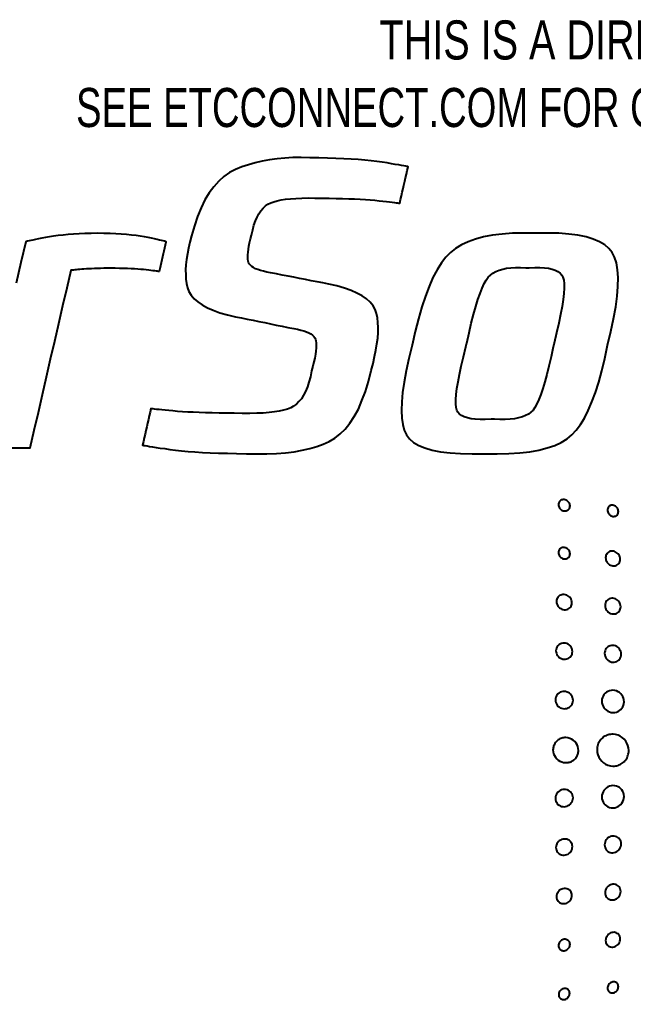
# Model space of a CAD drawing. Header units: inches. Extents: x 0.7 to 44.2, y 3.2 to 34.6.
# Drawn here: x 3.886 to 4.796, y 11.458 to 12.931 of the extents above; entities that cross this region are included whole.
import ezdxf

# ---------------------------------------------------------------- set-up
doc = ezdxf.new("R2010")
doc.units = ezdxf.units.IN
doc.header["$MEASUREMENT"] = 0
for name, color, linetype in [('7412A1205 - CSPAR-XLR', 7, 'Continuous'), ('DIM', 1, 'Continuous'), ('LABEL', 2, 'Continuous')]:
    doc.layers.add(name, color=color, linetype=linetype)
doc.styles.add('Arial', font='arial.ttf')
doc.dimstyles.new('ETC EU Metric & ANSI.35 Stacked', dxfattribs={"dimscale": 2.666667, "dimtxt": 0.35, "dimasz": 0.4375, "dimexe": 0.35, "dimexo": 0.35, "dimgap": 0.116667, "dimtad": 0, "dimtih": 1, "dimtoh": 1, "dimdec": 0, "dimlfac": 25.4, "dimzin": 4, "dimdsep": 46, "dimtxsty": 'Arial', "dimcen": 0.175, "dimadec": 0, "dimazin": 0, "dimtfac": 0.75, "dimtdec": 0, "dimtofl": 0, "dimtmove": 0, "dimatfit": 3, "dimfxl": 1, "dimtolj": 1, "dimtzin": 0, "dimarcsym": 0})

# ---------------------------------------------------------------- blocks, each defined once
blk = doc.blocks.new('*D8')
at = {"layer": 'Defpoints', "color": 0, "transparency": 16777216}
for p in [(9.1034, 11.6873), (1.1201, 11.5293), (9.1034, 5.2686)]:
    blk.add_point(p, dxfattribs=at)
at = {"layer": 'DIM', "color": 0, "lineweight": -2, "transparency": 16777216}
for p, q in [((9.1034, 11.3373), (9.1034, 4.9186)), ((1.1201, 11.1793), (1.1201, 4.9186)), ((1.5576, 5.2686), (4.2028, 5.2686)), ((8.6659, 5.2686), (6.0207, 5.2686))]:
    blk.add_line(p, q, dxfattribs=at)
at = {"layer": 'DIM', "color": 0, "transparency": 16777216}
for points in [[(1.5576, 5.3415), (1.5576, 5.1957), (1.1201, 5.2686)], [(8.6659, 5.3415), (8.6659, 5.1957), (9.1034, 5.2686)]]:
    blk.add_solid(points, dxfattribs=at)
at = {"layer": 'DIM', "color": 0, "transparency": 16777216, "char_height": 0.35, "attachment_point": 5, "style": 'Arial'}
for s, insert in [('\\A1;203mm', (5.1118, 5.5641)), ('\\A1;[7.98"]', (5.1118, 4.9277))]:
    blk.add_mtext(s, dxfattribs=dict(at, insert=insert))

msp = doc.modelspace()

# ---------------------------------------------------------------- linework, layer by layer
at = {"layer": '7412A1205 - CSPAR-XLR', "color": 2}
for points in [[(4.6936, 12.2023), (4.6936, 12.2023), (4.695, 12.2022), (4.6963, 12.2024), (4.6975, 12.2028), (4.6986, 12.2034), (4.6996, 12.2041), (4.7005, 12.205), (4.7012, 12.206), (4.7017, 12.2072), (4.7021, 12.2084), (4.7022, 12.2098), (4.7022, 12.2098), (4.7021, 12.2111), (4.7017, 12.2125), (4.7012, 12.2137), (4.7005, 12.2149), (4.6996, 12.216), (4.6986, 12.2169), (4.6975, 12.2177), (4.6963, 12.2184), (4.695, 12.2189), (4.6936, 12.2191), (4.6936, 12.2191), (4.6922, 12.2192), (4.6908, 12.219), (4.6896, 12.2186), (4.6885, 12.2181), (4.6875, 12.2173), (4.6866, 12.2164), (4.6859, 12.2154), (4.6854, 12.2143), (4.6851, 12.213), (4.6849, 12.2116), (4.6849, 12.2116), (4.6851, 12.2103), (4.6854, 12.2089), (4.6859, 12.2077), (4.6866, 12.2065), (4.6875, 12.2054), (4.6885, 12.2044), (4.6896, 12.2036), (4.6908, 12.203), (4.6922, 12.2025), (4.6936, 12.2023), (4.6936, 12.2023)], [(4.7658, 12.1942), (4.7658, 12.1942), (4.7671, 12.1942), (4.7684, 12.1943), (4.7696, 12.1946), (4.7706, 12.1952), (4.7716, 12.1959), (4.7724, 12.1967), (4.773, 12.1977), (4.7735, 12.1988), (4.7738, 12.2), (4.774, 12.2013), (4.774, 12.2013), (4.7738, 12.2027), (4.7735, 12.204), (4.773, 12.2052), (4.7724, 12.2064), (4.7716, 12.2074), (4.7706, 12.2084), (4.7696, 12.2092), (4.7684, 12.2099), (4.7671, 12.2103), (4.7658, 12.2106), (4.7658, 12.2106), (4.7645, 12.2107), (4.7632, 12.2106), (4.7621, 12.2102), (4.761, 12.2097), (4.7601, 12.209), (4.7592, 12.2082), (4.7586, 12.2072), (4.7581, 12.2061), (4.7578, 12.2049), (4.7577, 12.2035), (4.7577, 12.2035), (4.7578, 12.2022), (4.7581, 12.2009), (4.7586, 12.1996), (4.7592, 12.1985), (4.7601, 12.1974), (4.761, 12.1965), (4.7621, 12.1956), (4.7632, 12.195), (4.7645, 12.1945), (4.7658, 12.1942), (4.7658, 12.1942)], [(4.6936, 12.1311), (4.6936, 12.1311), (4.695, 12.1311), (4.6963, 12.1313), (4.6975, 12.1317), (4.6986, 12.1322), (4.6996, 12.1329), (4.7005, 12.1338), (4.7012, 12.1349), (4.7017, 12.136), (4.7021, 12.1373), (4.7022, 12.1386), (4.7022, 12.1386), (4.7021, 12.14), (4.7017, 12.1413), (4.7012, 12.1426), (4.7005, 12.1438), (4.6996, 12.1448), (4.6986, 12.1458), (4.6975, 12.1466), (4.6963, 12.1473), (4.695, 12.1477), (4.6936, 12.148), (4.6936, 12.148), (4.6922, 12.148), (4.6908, 12.1479), (4.6896, 12.1475), (4.6885, 12.1469), (4.6875, 12.1462), (4.6866, 12.1453), (4.6859, 12.1443), (4.6854, 12.1431), (4.6851, 12.1419), (4.6849, 12.1405), (4.6849, 12.1405), (4.6851, 12.1391), (4.6854, 12.1378), (4.6859, 12.1365), (4.6866, 12.1353), (4.6875, 12.1343), (4.6885, 12.1333), (4.6896, 12.1325), (4.6908, 12.1319), (4.6922, 12.1314), (4.6936, 12.1311), (4.6936, 12.1311)], [(4.7658, 12.1207), (4.7658, 12.1207), (4.7676, 12.1207), (4.7693, 12.1209), (4.7708, 12.1214), (4.7722, 12.1222), (4.7735, 12.1231), (4.7746, 12.1243), (4.7755, 12.1256), (4.7761, 12.1271), (4.7765, 12.1287), (4.7767, 12.1305), (4.7767, 12.1305), (4.7765, 12.1323), (4.7761, 12.134), (4.7755, 12.1356), (4.7746, 12.1372), (4.7735, 12.1386), (4.7722, 12.1398), (4.7708, 12.1408), (4.7693, 12.1417), (4.7676, 12.1423), (4.7658, 12.1426), (4.7658, 12.1426), (4.7641, 12.1427), (4.7624, 12.1424), (4.7608, 12.1419), (4.7594, 12.1412), (4.7581, 12.1403), (4.757, 12.1391), (4.7562, 12.1378), (4.7555, 12.1363), (4.7551, 12.1346), (4.7549, 12.1329), (4.7549, 12.1329), (4.7551, 12.1311), (4.7555, 12.1293), (4.7562, 12.1277), (4.757, 12.1262), (4.7581, 12.1248), (4.7594, 12.1235), (4.7608, 12.1225), (4.7624, 12.1217), (4.7641, 12.1211), (4.7658, 12.1207), (4.7658, 12.1207)], [(4.6936, 12.0556), (4.6936, 12.0556), (4.6954, 12.0556), (4.6972, 12.0559), (4.6989, 12.0564), (4.7004, 12.0572), (4.7017, 12.0583), (4.7028, 12.0595), (4.7038, 12.0609), (4.7045, 12.0624), (4.7049, 12.0641), (4.705, 12.0659), (4.705, 12.0659), (4.7049, 12.0677), (4.7045, 12.0695), (4.7038, 12.0712), (4.7028, 12.0727), (4.7017, 12.0741), (4.7004, 12.0753), (4.6989, 12.0764), (4.6972, 12.0772), (4.6954, 12.0778), (4.6936, 12.0781), (4.6936, 12.0781), (4.6917, 12.0781), (4.69, 12.0778), (4.6883, 12.0773), (4.6868, 12.0765), (4.6855, 12.0755), (4.6843, 12.0743), (4.6834, 12.0729), (4.6827, 12.0713), (4.6822, 12.0696), (4.6821, 12.0678), (4.6821, 12.0678), (4.6822, 12.0659), (4.6827, 12.0642), (4.6834, 12.0625), (4.6843, 12.061), (4.6855, 12.0596), (4.6868, 12.0583), (4.6883, 12.0573), (4.69, 12.0565), (4.6917, 12.0559), (4.6936, 12.0556), (4.6936, 12.0556)], [(4.7658, 12.0493), (4.7658, 12.0493), (4.7677, 12.0493), (4.7695, 12.0496), (4.7712, 12.0502), (4.7727, 12.051), (4.774, 12.052), (4.7752, 12.0533), (4.7761, 12.0548), (4.7768, 12.0564), (4.7772, 12.0581), (4.7774, 12.06), (4.7774, 12.06), (4.7772, 12.0619), (4.7768, 12.0637), (4.7761, 12.0654), (4.7752, 12.067), (4.774, 12.0685), (4.7727, 12.0698), (4.7712, 12.0708), (4.7695, 12.0717), (4.7677, 12.0723), (4.7658, 12.0726), (4.7658, 12.0726), (4.764, 12.0726), (4.7622, 12.0723), (4.7605, 12.0717), (4.759, 12.0709), (4.7576, 12.0699), (4.7565, 12.0686), (4.7555, 12.0672), (4.7548, 12.0655), (4.7544, 12.0638), (4.7542, 12.0619), (4.7542, 12.0619), (4.7544, 12.06), (4.7548, 12.0581), (4.7555, 12.0564), (4.7565, 12.0548), (4.7576, 12.0533), (4.759, 12.0521), (4.7605, 12.051), (4.7622, 12.0502), (4.764, 12.0496), (4.7658, 12.0493), (4.7658, 12.0493)], [(4.6936, 11.9821), (4.6936, 11.9821), (4.6956, 11.9822), (4.6975, 11.9826), (4.6992, 11.9832), (4.7008, 11.9841), (4.7022, 11.9852), (4.7034, 11.9865), (4.7044, 11.988), (4.7052, 11.9897), (4.7056, 11.9915), (4.7058, 11.9935), (4.7058, 11.9935), (4.7056, 11.9954), (4.7052, 11.9973), (4.7044, 11.999), (4.7034, 12.0007), (4.7022, 12.0021), (4.7008, 12.0034), (4.6992, 12.0045), (4.6975, 12.0053), (4.6956, 12.0058), (4.6936, 12.0061), (4.6936, 12.0061), (4.6916, 12.0061), (4.6897, 12.0057), (4.688, 12.0051), (4.6863, 12.0042), (4.6849, 12.0031), (4.6837, 12.0018), (4.6827, 12.0002), (4.6819, 11.9986), (4.6815, 11.9967), (4.6813, 11.9948), (4.6813, 11.9948), (4.6815, 11.9928), (4.6819, 11.991), (4.6827, 11.9892), (4.6837, 11.9876), (4.6849, 11.9861), (4.6863, 11.9848), (4.688, 11.9838), (4.6897, 11.983), (4.6916, 11.9824), (4.6936, 11.9821), (4.6936, 11.9821)], [(4.7659, 11.9778), (4.7659, 11.9778), (4.7679, 11.9778), (4.7698, 11.9782), (4.7715, 11.9789), (4.7731, 11.9798), (4.7746, 11.9809), (4.7758, 11.9823), (4.7768, 11.9839), (4.7775, 11.9856), (4.778, 11.9875), (4.7782, 11.9895), (4.7782, 11.9895), (4.778, 11.9915), (4.7775, 11.9935), (4.7768, 11.9953), (4.7758, 11.997), (4.7746, 11.9985), (4.7731, 11.9998), (4.7715, 12.0009), (4.7698, 12.0018), (4.7679, 12.0023), (4.7659, 12.0026), (4.7659, 12.0026), (4.7639, 12.0026), (4.7619, 12.0022), (4.7602, 12.0016), (4.7585, 12.0006), (4.7571, 11.9995), (4.7558, 11.9981), (4.7548, 11.9965), (4.7541, 11.9948), (4.7536, 11.9929), (4.7534, 11.9909), (4.7534, 11.9909), (4.7536, 11.9888), (4.7541, 11.9869), (4.7548, 11.9851), (4.7558, 11.9834), (4.7571, 11.9818), (4.7585, 11.9805), (4.7602, 11.9794), (4.7619, 11.9786), (4.7639, 11.978), (4.7659, 11.9778), (4.7659, 11.9778)], [(4.6936, 11.9086), (4.6936, 11.9086), (4.6957, 11.9088), (4.6977, 11.9092), (4.6996, 11.9099), (4.7013, 11.9109), (4.7028, 11.9122), (4.7041, 11.9136), (4.7052, 11.9152), (4.706, 11.9171), (4.7064, 11.919), (4.7066, 11.9211), (4.7066, 11.9211), (4.7064, 11.9231), (4.706, 11.9251), (4.7052, 11.927), (4.7041, 11.9287), (4.7028, 11.9302), (4.7013, 11.9315), (4.6996, 11.9326), (4.6977, 11.9334), (4.6957, 11.934), (4.6936, 11.9342), (4.6936, 11.9342), (4.6915, 11.9341), (4.6895, 11.9337), (4.6876, 11.933), (4.6859, 11.932), (4.6843, 11.9307), (4.683, 11.9293), (4.682, 11.9276), (4.6812, 11.9258), (4.6807, 11.9238), (4.6805, 11.9218), (4.6805, 11.9218), (4.6807, 11.9197), (4.6812, 11.9177), (4.682, 11.9158), (4.683, 11.9141), (4.6843, 11.9126), (4.6859, 11.9113), (4.6876, 11.9102), (4.6895, 11.9094), (4.6915, 11.9088), (4.6936, 11.9086), (4.6936, 11.9086)], [(4.7659, 11.9029), (4.7659, 11.9029), (4.7686, 11.903), (4.7711, 11.9036), (4.7734, 11.9045), (4.7756, 11.9058), (4.7775, 11.9074), (4.7791, 11.9093), (4.7805, 11.9115), (4.7815, 11.9138), (4.7821, 11.9163), (4.7823, 11.919), (4.7823, 11.919), (4.7821, 11.9217), (4.7815, 11.9242), (4.7805, 11.9266), (4.7791, 11.9288), (4.7775, 11.9308), (4.7756, 11.9325), (4.7734, 11.9339), (4.7711, 11.935), (4.7686, 11.9357), (4.7659, 11.936), (4.7659, 11.936), (4.7632, 11.9359), (4.7607, 11.9354), (4.7583, 11.9344), (4.7561, 11.9331), (4.7542, 11.9315), (4.7525, 11.9296), (4.7512, 11.9275), (4.7502, 11.9251), (4.7495, 11.9226), (4.7493, 11.9199), (4.7493, 11.9199), (4.7495, 11.9172), (4.7502, 11.9146), (4.7512, 11.9122), (4.7525, 11.91), (4.7542, 11.908), (4.7561, 11.9063), (4.7583, 11.9049), (4.7607, 11.9038), (4.7632, 11.9031), (4.7659, 11.9029), (4.7659, 11.9029)], [(4.696, 11.8657), (4.696, 11.8657), (4.6945, 11.8657), (4.693, 11.8656), (4.6915, 11.8653), (4.69, 11.865), (4.6886, 11.8645), (4.6873, 11.8639), (4.686, 11.8632), (4.6847, 11.8624), (4.6835, 11.8615), (4.6824, 11.8605), (4.6824, 11.8605), (4.6814, 11.8594), (4.6805, 11.8583), (4.6797, 11.8571), (4.679, 11.8559), (4.6784, 11.8546), (4.6778, 11.8533), (4.6775, 11.8519), (4.6772, 11.8505), (4.677, 11.849), (4.6769, 11.8476), (4.6769, 11.8476), (4.6772, 11.8446), (4.6779, 11.8417), (4.679, 11.839), (4.6806, 11.8365), (4.6825, 11.8343), (4.6847, 11.8324), (4.6871, 11.8309), (4.6898, 11.8297), (4.6927, 11.8289), (4.6958, 11.8286), (4.6958, 11.8286), (4.6958, 11.8286), (4.6959, 11.8286), (4.6959, 11.8286), (4.696, 11.8286), (4.696, 11.8286), (4.6961, 11.8286), (4.6961, 11.8286), (4.6962, 11.8286), (4.6962, 11.8286), (4.6962, 11.8286), (4.6962, 11.8286), (4.6977, 11.8287), (4.6992, 11.8288), (4.7006, 11.8291), (4.702, 11.8295), (4.7033, 11.83), (4.7046, 11.8305), (4.7058, 11.8312), (4.707, 11.832), (4.7082, 11.8329), (4.7092, 11.8339), (4.7092, 11.8339), (4.7102, 11.8349), (4.7112, 11.836), (4.712, 11.8372), (4.7127, 11.8385), (4.7133, 11.8397), (4.7138, 11.8411), (4.7142, 11.8424), (4.7144, 11.8438), (4.7146, 11.8453), (4.7147, 11.8467), (4.7147, 11.8467), (4.7144, 11.8497), (4.7137, 11.8526), (4.7126, 11.8552), (4.7111, 11.8577), (4.7092, 11.8599), (4.707, 11.8618), (4.7046, 11.8634), (4.7019, 11.8646), (4.699, 11.8654), (4.696, 11.8657), (4.696, 11.8657)], [(4.766, 11.8708), (4.766, 11.8708), (4.7641, 11.8708), (4.7623, 11.8706), (4.7605, 11.8703), (4.7587, 11.8699), (4.757, 11.8693), (4.7553, 11.8686), (4.7537, 11.8677), (4.7521, 11.8668), (4.7507, 11.8656), (4.7493, 11.8644), (4.7493, 11.8644), (4.748, 11.863), (4.7468, 11.8616), (4.7458, 11.8601), (4.7449, 11.8585), (4.7441, 11.8568), (4.7434, 11.8551), (4.7429, 11.8533), (4.7426, 11.8515), (4.7424, 11.8496), (4.7423, 11.8477), (4.7423, 11.8477), (4.7426, 11.8439), (4.7435, 11.8402), (4.7449, 11.8368), (4.7468, 11.8336), (4.7492, 11.8308), (4.7519, 11.8284), (4.755, 11.8264), (4.7584, 11.8249), (4.7621, 11.8239), (4.7659, 11.8235), (4.7659, 11.8235), (4.7659, 11.8235), (4.766, 11.8235), (4.766, 11.8235), (4.7661, 11.8235), (4.7661, 11.8235), (4.7662, 11.8235), (4.7662, 11.8235), (4.7663, 11.8235), (4.7663, 11.8235), (4.7664, 11.8235), (4.7664, 11.8235), (4.7682, 11.8236), (4.77, 11.8238), (4.7717, 11.8241), (4.7734, 11.8246), (4.7751, 11.8252), (4.7767, 11.8259), (4.7782, 11.8267), (4.7797, 11.8277), (4.7811, 11.8288), (4.7824, 11.83), (4.7824, 11.83), (4.7837, 11.8314), (4.7849, 11.8328), (4.7859, 11.8343), (4.7868, 11.8359), (4.7876, 11.8376), (4.7882, 11.8393), (4.7887, 11.841), (4.789, 11.8428), (4.7893, 11.8447), (4.7893, 11.8466), (4.7893, 11.8466), (4.789, 11.8504), (4.7881, 11.854), (4.7867, 11.8574), (4.7848, 11.8606), (4.7825, 11.8634), (4.7798, 11.8658), (4.7767, 11.8678), (4.7734, 11.8694), (4.7698, 11.8704), (4.766, 11.8708), (4.766, 11.8708)], [(4.6936, 11.7888), (4.6936, 11.7888), (4.6915, 11.7885), (4.6895, 11.788), (4.6876, 11.7872), (4.6859, 11.7861), (4.6843, 11.7848), (4.683, 11.7833), (4.682, 11.7816), (4.6812, 11.7797), (4.6807, 11.7777), (4.6805, 11.7756), (4.6805, 11.7756), (4.6807, 11.7735), (4.6812, 11.7716), (4.682, 11.7698), (4.683, 11.7681), (4.6843, 11.7667), (4.6859, 11.7654), (4.6876, 11.7644), (4.6895, 11.7637), (4.6915, 11.7633), (4.6936, 11.7632), (4.6936, 11.7632), (4.6957, 11.7634), (4.6977, 11.764), (4.6996, 11.7648), (4.7013, 11.7659), (4.7028, 11.7672), (4.7041, 11.7687), (4.7052, 11.7704), (4.706, 11.7723), (4.7064, 11.7743), (4.7066, 11.7763), (4.7066, 11.7763), (4.7064, 11.7784), (4.706, 11.7803), (4.7052, 11.7821), (4.7041, 11.7838), (4.7028, 11.7852), (4.7013, 11.7865), (4.6996, 11.7875), (4.6977, 11.7882), (4.6957, 11.7886), (4.6936, 11.7888), (4.6936, 11.7888)], [(4.7659, 11.7945), (4.7659, 11.7945), (4.7632, 11.7943), (4.7607, 11.7936), (4.7583, 11.7925), (4.7561, 11.7911), (4.7542, 11.7894), (4.7525, 11.7874), (4.7512, 11.7852), (4.7502, 11.7828), (4.7495, 11.7802), (4.7493, 11.7775), (4.7493, 11.7775), (4.7495, 11.7748), (4.7502, 11.7723), (4.7512, 11.7699), (4.7525, 11.7678), (4.7542, 11.7659), (4.7561, 11.7643), (4.7583, 11.763), (4.7607, 11.762), (4.7632, 11.7615), (4.7659, 11.7614), (4.7659, 11.7614), (4.7686, 11.7617), (4.7711, 11.7624), (4.7734, 11.7635), (4.7756, 11.7649), (4.7775, 11.7666), (4.7791, 11.7686), (4.7805, 11.7708), (4.7815, 11.7732), (4.7821, 11.7757), (4.7823, 11.7784), (4.7823, 11.7784), (4.7821, 11.7811), (4.7815, 11.7836), (4.7805, 11.7859), (4.7791, 11.7881), (4.7775, 11.7899), (4.7756, 11.7916), (4.7734, 11.7929), (4.7711, 11.7938), (4.7686, 11.7944), (4.7659, 11.7945), (4.7659, 11.7945)], [(4.6936, 11.7152), (4.6936, 11.7152), (4.6916, 11.715), (4.6897, 11.7144), (4.688, 11.7136), (4.6863, 11.7126), (4.6849, 11.7113), (4.6837, 11.7098), (4.6827, 11.7082), (4.6819, 11.7064), (4.6815, 11.7046), (4.6813, 11.7026), (4.6813, 11.7026), (4.6815, 11.7007), (4.6819, 11.6988), (4.6827, 11.6971), (4.6837, 11.6956), (4.6849, 11.6943), (4.6863, 11.6932), (4.688, 11.6923), (4.6897, 11.6917), (4.6916, 11.6913), (4.6936, 11.6913), (4.6936, 11.6913), (4.6956, 11.6916), (4.6975, 11.6921), (4.6992, 11.6929), (4.7008, 11.694), (4.7022, 11.6953), (4.7034, 11.6967), (4.7044, 11.6984), (4.7052, 11.7001), (4.7056, 11.702), (4.7058, 11.7039), (4.7058, 11.7039), (4.7056, 11.7059), (4.7052, 11.7077), (4.7044, 11.7093), (4.7034, 11.7109), (4.7022, 11.7122), (4.7008, 11.7133), (4.6992, 11.7142), (4.6975, 11.7148), (4.6956, 11.7152), (4.6936, 11.7152), (4.6936, 11.7152)], [(4.7659, 11.7196), (4.7659, 11.7196), (4.7639, 11.7194), (4.7619, 11.7188), (4.7602, 11.718), (4.7585, 11.7169), (4.7571, 11.7155), (4.7558, 11.714), (4.7548, 11.7123), (4.7541, 11.7105), (4.7536, 11.7086), (4.7534, 11.7065), (4.7534, 11.7065), (4.7536, 11.7045), (4.7541, 11.7026), (4.7548, 11.7009), (4.7558, 11.6993), (4.7571, 11.6979), (4.7585, 11.6967), (4.7602, 11.6958), (4.7619, 11.6952), (4.7639, 11.6948), (4.7659, 11.6948), (4.7659, 11.6948), (4.7679, 11.6951), (4.7698, 11.6956), (4.7715, 11.6965), (4.7731, 11.6976), (4.7746, 11.6989), (4.7758, 11.7004), (4.7768, 11.7021), (4.7775, 11.7039), (4.778, 11.7059), (4.7782, 11.7079), (4.7782, 11.7079), (4.778, 11.7099), (4.7775, 11.7118), (4.7768, 11.7135), (4.7758, 11.7151), (4.7746, 11.7164), (4.7731, 11.7176), (4.7715, 11.7185), (4.7698, 11.7192), (4.7679, 11.7196), (4.7659, 11.7196), (4.7659, 11.7196)], [(4.6936, 11.6418), (4.6936, 11.6418), (4.6917, 11.6415), (4.69, 11.6409), (4.6883, 11.6401), (4.6868, 11.6391), (4.6855, 11.6378), (4.6843, 11.6364), (4.6834, 11.6349), (4.6827, 11.6332), (4.6822, 11.6314), (4.6821, 11.6296), (4.6821, 11.6296), (4.6822, 11.6278), (4.6827, 11.6261), (4.6834, 11.6245), (4.6843, 11.6231), (4.6855, 11.6219), (4.6868, 11.6209), (4.6883, 11.6201), (4.69, 11.6196), (4.6917, 11.6193), (4.6936, 11.6193), (4.6936, 11.6193), (4.6954, 11.6196), (4.6972, 11.6202), (4.6989, 11.621), (4.7004, 11.622), (4.7017, 11.6233), (4.7028, 11.6247), (4.7038, 11.6262), (4.7045, 11.6279), (4.7049, 11.6297), (4.705, 11.6315), (4.705, 11.6315), (4.7049, 11.6333), (4.7045, 11.635), (4.7038, 11.6365), (4.7028, 11.6379), (4.7017, 11.6391), (4.7004, 11.6402), (4.6989, 11.641), (4.6972, 11.6415), (4.6954, 11.6418), (4.6936, 11.6418), (4.6936, 11.6418)], [(4.7658, 11.6481), (4.7658, 11.6481), (4.764, 11.6478), (4.7622, 11.6472), (4.7605, 11.6464), (4.759, 11.6453), (4.7576, 11.6441), (4.7565, 11.6426), (4.7555, 11.641), (4.7548, 11.6393), (4.7544, 11.6374), (4.7542, 11.6355), (4.7542, 11.6355), (4.7544, 11.6336), (4.7548, 11.6319), (4.7555, 11.6302), (4.7565, 11.6288), (4.7576, 11.6275), (4.759, 11.6265), (4.7605, 11.6257), (4.7622, 11.6251), (4.764, 11.6248), (4.7658, 11.6248), (4.7658, 11.6248), (4.7677, 11.6251), (4.7695, 11.6257), (4.7712, 11.6266), (4.7727, 11.6276), (4.774, 11.6289), (4.7752, 11.6304), (4.7761, 11.632), (4.7768, 11.6337), (4.7772, 11.6355), (4.7774, 11.6374), (4.7774, 11.6374), (4.7772, 11.6393), (4.7768, 11.641), (4.7761, 11.6426), (4.7752, 11.6441), (4.774, 11.6454), (4.7727, 11.6464), (4.7712, 11.6472), (4.7695, 11.6478), (4.7677, 11.6481), (4.7658, 11.6481), (4.7658, 11.6481)], [(4.6936, 11.5663), (4.6936, 11.5663), (4.6922, 11.566), (4.6908, 11.5655), (4.6896, 11.5649), (4.6885, 11.5641), (4.6875, 11.5631), (4.6866, 11.5621), (4.6859, 11.5609), (4.6854, 11.5596), (4.6851, 11.5583), (4.6849, 11.5569), (4.6849, 11.5569), (4.6851, 11.5555), (4.6854, 11.5543), (4.6859, 11.5531), (4.6866, 11.5521), (4.6875, 11.5512), (4.6885, 11.5505), (4.6896, 11.5499), (4.6908, 11.5495), (4.6922, 11.5494), (4.6936, 11.5494), (4.6936, 11.5494), (4.695, 11.5497), (4.6963, 11.5501), (4.6975, 11.5508), (4.6986, 11.5516), (4.6996, 11.5525), (4.7005, 11.5536), (4.7012, 11.5548), (4.7017, 11.5561), (4.7021, 11.5574), (4.7022, 11.5588), (4.7022, 11.5588), (4.7021, 11.5601), (4.7017, 11.5614), (4.7012, 11.5625), (4.7005, 11.5636), (4.6996, 11.5644), (4.6986, 11.5652), (4.6975, 11.5657), (4.6963, 11.5661), (4.695, 11.5663), (4.6936, 11.5663), (4.6936, 11.5663)], [(4.7658, 11.5766), (4.7658, 11.5766), (4.7641, 11.5763), (4.7624, 11.5757), (4.7608, 11.5749), (4.7594, 11.5738), (4.7581, 11.5726), (4.757, 11.5712), (4.7562, 11.5697), (4.7555, 11.5681), (4.7551, 11.5663), (4.7549, 11.5645), (4.7549, 11.5645), (4.7551, 11.5628), (4.7555, 11.5611), (4.7562, 11.5596), (4.757, 11.5583), (4.7581, 11.5571), (4.7594, 11.5562), (4.7608, 11.5555), (4.7624, 11.555), (4.7641, 11.5547), (4.7658, 11.5548), (4.7658, 11.5548), (4.7676, 11.5551), (4.7693, 11.5557), (4.7708, 11.5566), (4.7722, 11.5576), (4.7735, 11.5588), (4.7746, 11.5602), (4.7755, 11.5618), (4.7761, 11.5634), (4.7765, 11.5651), (4.7767, 11.5669), (4.7767, 11.5669), (4.7765, 11.5687), (4.7761, 11.5703), (4.7755, 11.5718), (4.7746, 11.5731), (4.7735, 11.5743), (4.7722, 11.5752), (4.7708, 11.576), (4.7693, 11.5765), (4.7676, 11.5767), (4.7658, 11.5766), (4.7658, 11.5766)], [(4.6936, 11.4933), (4.6936, 11.4933), (4.6922, 11.493), (4.691, 11.4926), (4.6898, 11.4919), (4.6888, 11.4911), (4.6878, 11.4901), (4.687, 11.4891), (4.6863, 11.4879), (4.6858, 11.4867), (4.6855, 11.4854), (4.6854, 11.484), (4.6854, 11.484), (4.6855, 11.4827), (4.6858, 11.4815), (4.6863, 11.4804), (4.687, 11.4794), (4.6878, 11.4785), (4.6888, 11.4778), (4.6898, 11.4773), (4.691, 11.477), (4.6922, 11.4768), (4.6936, 11.4769), (4.6936, 11.4769), (4.6949, 11.4772), (4.6961, 11.4777), (4.6973, 11.4784), (4.6984, 11.4792), (4.6993, 11.4801), (4.7001, 11.4812), (4.7008, 11.4823), (4.7013, 11.4836), (4.7016, 11.4849), (4.7017, 11.4862), (4.7017, 11.4862), (4.7016, 11.4875), (4.7013, 11.4888), (4.7008, 11.4899), (4.7001, 11.4908), (4.6993, 11.4917), (4.6984, 11.4924), (4.6973, 11.4929), (4.6961, 11.4932), (4.6949, 11.4934), (4.6936, 11.4933), (4.6936, 11.4933)], [(4.7658, 11.5032), (4.7658, 11.5032), (4.7645, 11.5029), (4.7632, 11.5024), (4.7621, 11.5017), (4.761, 11.5009), (4.7601, 11.5), (4.7592, 11.4989), (4.7586, 11.4978), (4.7581, 11.4965), (4.7578, 11.4952), (4.7577, 11.4939), (4.7577, 11.4939), (4.7578, 11.4925), (4.7581, 11.4913), (4.7586, 11.4902), (4.7592, 11.4892), (4.7601, 11.4884), (4.761, 11.4877), (4.7621, 11.4872), (4.7632, 11.4868), (4.7645, 11.4867), (4.7658, 11.4868), (4.7658, 11.4868), (4.7671, 11.4871), (4.7684, 11.4875), (4.7696, 11.4882), (4.7706, 11.489), (4.7716, 11.49), (4.7724, 11.491), (4.773, 11.4922), (4.7735, 11.4934), (4.7738, 11.4947), (4.774, 11.4961), (4.774, 11.4961), (4.7738, 11.4974), (4.7735, 11.4986), (4.773, 11.4997), (4.7724, 11.5007), (4.7716, 11.5015), (4.7706, 11.5022), (4.7696, 11.5028), (4.7684, 11.5031), (4.7671, 11.5032), (4.7658, 11.5032), (4.7658, 11.5032)]]:
    msp.add_lwpolyline(points, dxfattribs=at)
at = {"layer": 'LABEL'}
for points in [[(4.407, 12.4107), (4.4099, 12.4213), (4.4122, 12.4313), (4.4142, 12.441), (4.4156, 12.4501), (4.4167, 12.4588), (4.4172, 12.467), (4.4173, 12.4748), (4.417, 12.4821), (4.4162, 12.489), (4.415, 12.4954), (4.4129, 12.5013), (4.4098, 12.507), (4.4055, 12.5122), (4.4001, 12.5171), (4.3936, 12.5217), (4.3859, 12.5258), (4.3772, 12.5297), (4.3673, 12.5331), (4.3562, 12.5362), (4.3441, 12.539), (4.3354, 12.5407), (4.3268, 12.5424), (4.3182, 12.5441), (4.3095, 12.5458), (4.3009, 12.5475), (4.2923, 12.5492), (4.2836, 12.5508), (4.275, 12.5525), (4.2664, 12.5542), (4.2577, 12.5559), (4.2523, 12.5569), (4.2473, 12.558), (4.2428, 12.5592), (4.2388, 12.5605), (4.2353, 12.5619), (4.2323, 12.5635), (4.2298, 12.5652), (4.2278, 12.567), (4.2262, 12.5689), (4.2252, 12.5709), (4.2245, 12.5732), (4.2241, 12.5759), (4.2239, 12.579), (4.224, 12.5825), (4.2243, 12.5864), (4.2249, 12.5907), (4.2256, 12.5954), (4.2267, 12.6005), (4.228, 12.606), (4.2295, 12.6119), (4.2312, 12.6195), (4.2331, 12.6264), (4.2353, 12.6327), (4.2377, 12.6384), (4.2405, 12.6435), (4.2434, 12.648), (4.2467, 12.6518), (4.2502, 12.6551), (4.2539, 12.6577), (4.2579, 12.6597), (4.2624, 12.6613), (4.2676, 12.6627), (4.2735, 12.6639), (4.2801, 12.6649), (4.2874, 12.6657), (4.2954, 12.6663), (4.3041, 12.6667), (4.3135, 12.6669), (4.3235, 12.6668), (4.3343, 12.6666), (4.3449, 12.6665), (4.355, 12.6663), (4.3646, 12.666), (4.3738, 12.6657), (4.3825, 12.6654), (4.3907, 12.665), (4.3984, 12.6645), (4.4057, 12.664), (4.4124, 12.6634), (4.4187, 12.6628), (4.4244, 12.6622), (4.4296, 12.6616), (4.4342, 12.6611), (4.4381, 12.6606), (4.4415, 12.6602), (4.4443, 12.6599), (4.4464, 12.6596), (4.448, 12.6593), (4.449, 12.6591), (4.4494, 12.659), (4.4507, 12.6645), (4.4519, 12.6699), (4.4532, 12.6753), (4.4544, 12.6807), (4.4557, 12.6861), (4.4569, 12.6916), (4.4582, 12.697), (4.4594, 12.7024), (4.4607, 12.7078), (4.4619, 12.7132), (4.4615, 12.7135), (4.4603, 12.7138), (4.4583, 12.7142), (4.4556, 12.7147), (4.4521, 12.7153), (4.4479, 12.716), (4.4429, 12.7168), (4.4371, 12.7178), (4.4306, 12.7188), (4.4234, 12.7199), (4.4155, 12.721), (4.4069, 12.722), (4.3977, 12.723), (4.3879, 12.7238), (4.3775, 12.7245), (4.3664, 12.7251), (4.3547, 12.7256), (4.3424, 12.726), (4.3294, 12.7264), (4.3158, 12.7266), (4.3032, 12.7269), (4.2909, 12.7268), (4.279, 12.7262), (4.2674, 12.7252), (4.2562, 12.7237), (4.2454, 12.7217), (4.235, 12.7192), (4.2249, 12.7163), (4.2152, 12.713), (4.2059, 12.7091), (4.197, 12.7045), (4.1886, 12.6987), (4.1807, 12.6917), (4.1734, 12.6836), (4.1666, 12.6743), (4.1603, 12.6639), (4.1546, 12.6523), (4.1494, 12.6396), (4.1447, 12.6257), (4.1406, 12.6106), (4.138, 12.6013), (4.1359, 12.5924), (4.1342, 12.5838), (4.133, 12.5755), (4.1321, 12.5677), (4.1317, 12.5601), (4.1318, 12.553), (4.1322, 12.5462), (4.1331, 12.5397), (4.1345, 12.5336), (4.1366, 12.5279), (4.1398, 12.5225), (4.1441, 12.5173), (4.1496, 12.5126), (4.1562, 12.5081), (4.1639, 12.5039), (4.1727, 12.5001), (4.1826, 12.4966), (4.1937, 12.4934), (4.2059, 12.4906), (4.2145, 12.4888), (4.2231, 12.487), (4.2317, 12.4853), (4.2404, 12.4835), (4.249, 12.4818), (4.2576, 12.48), (4.2662, 12.4782), (4.2749, 12.4765), (4.2835, 12.4747), (4.2921, 12.473), (4.2975, 12.472), (4.3025, 12.4708), (4.307, 12.4696), (4.3109, 12.4682), (4.3144, 12.4667), (4.3174, 12.465), (4.3199, 12.4632), (4.3219, 12.4613), (4.3234, 12.4593), (4.3244, 12.4571), (4.325, 12.4546), (4.3254, 12.4516), (4.3255, 12.4481), (4.3253, 12.4442), (4.3249, 12.4397), (4.3242, 12.4348), (4.3232, 12.4293), (4.322, 12.4234), (4.3205, 12.417), (4.3187, 12.4101), (4.3169, 12.4015), (4.3147, 12.3936), (4.3123, 12.3864), (4.3096, 12.3798), (4.3066, 12.374), (4.3034, 12.3689), (4.2998, 12.3645), (4.2961, 12.3607), (4.292, 12.3577), (4.2877, 12.3553), (4.2828, 12.3534), (4.2771, 12.3518), (4.2707, 12.3504), (4.2635, 12.3492), (4.2555, 12.3483), (4.2468, 12.3476), (4.2372, 12.3472), (4.2269, 12.347), (4.2158, 12.347), (4.2039, 12.3472), (4.1925, 12.3474), (4.1815, 12.3475), (4.1711, 12.3477), (4.1612, 12.348), (4.1518, 12.3483), (4.143, 12.3487), (4.1347, 12.3491), (4.1269, 12.3496), (4.1196, 12.3501), (4.1129, 12.3507), (4.1068, 12.3513), (4.1013, 12.3518), (4.0964, 12.3523), (4.0922, 12.3527), (4.0886, 12.3531), (4.0856, 12.3534), (4.0833, 12.3537), (4.0816, 12.3539), (4.0805, 12.354), (4.0801, 12.3541), (4.0789, 12.3487), (4.0776, 12.3433), (4.0764, 12.3379), (4.0751, 12.3325), (4.0739, 12.3271), (4.0727, 12.3217), (4.0714, 12.3163), (4.0702, 12.3109), (4.0689, 12.3055), (4.0677, 12.3001), (4.0682, 12.2999), (4.0695, 12.2996), (4.0715, 12.2992), (4.0744, 12.2987), (4.078, 12.2981), (4.0825, 12.2974), (4.0877, 12.2966), (4.0937, 12.2957), (4.1006, 12.2948), (4.1082, 12.2937), (4.1165, 12.2926), (4.1255, 12.2916), (4.1352, 12.2907), (4.1455, 12.2899), (4.1566, 12.2892), (4.1683, 12.2887), (4.1806, 12.2882), (4.1937, 12.2878), (4.2074, 12.2874), (4.2218, 12.2872), (4.2375, 12.2868), (4.2524, 12.287), (4.2665, 12.2876), (4.28, 12.2886), (4.2926, 12.2902), (4.3046, 12.2923), (4.3158, 12.2948), (4.3262, 12.2979), (4.336, 12.3014), (4.3449, 12.3054), (4.3533, 12.3103), (4.3612, 12.3165), (4.3686, 12.3239), (4.3755, 12.3325), (4.382, 12.3424), (4.388, 12.3536), (4.3934, 12.366), (4.3984, 12.3797), (4.403, 12.3946), (4.407, 12.4107)], [(4.0928, 12.558), (4.0938, 12.5624), (4.0948, 12.5668), (4.0958, 12.5712), (4.0968, 12.5755), (4.0978, 12.5799), (4.0988, 12.5843), (4.0998, 12.5886), (4.1009, 12.593), (4.1019, 12.5974), (4.1029, 12.6017), (4.1025, 12.6019), (4.1017, 12.6022), (4.1003, 12.6026), (4.0984, 12.6031), (4.096, 12.6037), (4.093, 12.6044), (4.0895, 12.6052), (4.0855, 12.6061), (4.081, 12.607), (4.0759, 12.6081), (4.0704, 12.6092), (4.0644, 12.6101), (4.058, 12.611), (4.0512, 12.6118), (4.0439, 12.6125), (4.0362, 12.613), (4.0281, 12.6135), (4.0195, 12.6139), (4.0105, 12.6142), (4.0011, 12.6144), (3.9915, 12.6142), (3.9823, 12.6139), (3.9736, 12.6135), (3.9652, 12.613), (3.9573, 12.6125), (3.9497, 12.6118), (3.9426, 12.611), (3.9358, 12.6101), (3.9295, 12.6092), (3.9236, 12.6081), (3.9181, 12.607), (3.9132, 12.6061), (3.9089, 12.6052), (3.9051, 12.6044), (3.9019, 12.6037), (3.8992, 12.6031), (3.8972, 12.6026), (3.8956, 12.6022), (3.8947, 12.6019), (3.8943, 12.6017), (3.8872, 12.5712), (3.8801, 12.5406)], [(4.7579, 12.4483), (4.7629, 12.4688), (4.7669, 12.4877), (4.77, 12.5052), (4.7721, 12.5212), (4.7733, 12.5357), (4.7735, 12.5488), (4.7727, 12.5603), (4.771, 12.5704), (4.7683, 12.5789), (4.7647, 12.586), (4.7599, 12.592), (4.7536, 12.5973), (4.7458, 12.6019), (4.7366, 12.6058), (4.726, 12.609), (4.7139, 12.6115), (4.7004, 12.6133), (4.6854, 12.6144), (4.6689, 12.6148), (4.651, 12.6145), (4.6333, 12.6148), (4.6168, 12.6144), (4.6013, 12.6133), (4.587, 12.6115), (4.5738, 12.609), (4.5618, 12.6058), (4.5508, 12.6019), (4.541, 12.5973), (4.5323, 12.592), (4.5248, 12.586), (4.5179, 12.5789), (4.5113, 12.5704), (4.5049, 12.5603), (4.4988, 12.5488), (4.493, 12.5357), (4.4875, 12.5212), (4.4822, 12.5052), (4.4772, 12.4877), (4.4725, 12.4688), (4.468, 12.4483), (4.4631, 12.4286), (4.459, 12.4103), (4.4559, 12.3935), (4.4537, 12.378), (4.4524, 12.364), (4.452, 12.3514), (4.4525, 12.3402), (4.4539, 12.3304), (4.4562, 12.3221), (4.4595, 12.3152), (4.464, 12.3093), (4.47, 12.3041), (4.4777, 12.2996), (4.4869, 12.2958), (4.4977, 12.2927), (4.5101, 12.2902), (4.5241, 12.2885), (4.5397, 12.2874), (4.5568, 12.287), (4.5755, 12.2872), (4.5942, 12.287), (4.6115, 12.2874), (4.6277, 12.2885), (4.6425, 12.2902), (4.6561, 12.2927), (4.6684, 12.2958), (4.6794, 12.2996), (4.6892, 12.3041), (4.6977, 12.3093), (4.7049, 12.3152), (4.7114, 12.3221), (4.7176, 12.3304), (4.7235, 12.3402), (4.7292, 12.3514), (4.7346, 12.364), (4.7398, 12.378), (4.7447, 12.3935), (4.7494, 12.4103), (4.7538, 12.4286), (4.7579, 12.4483)], [(3.8236, 12.2958), (3.9009, 12.2958), (3.907, 12.3222), (3.9131, 12.3486), (3.9192, 12.3751), (3.9252, 12.4015), (3.9313, 12.4279), (3.9374, 12.4543), (3.9435, 12.4807), (3.9496, 12.5071), (3.9557, 12.5335), (3.9618, 12.5599), (3.962, 12.56), (3.9625, 12.5601), (3.9634, 12.5602), (3.9645, 12.5603), (3.9659, 12.5604), (3.9676, 12.5606), (3.9697, 12.5608), (3.972, 12.561), (3.9746, 12.5612), (3.9776, 12.5615), (3.9808, 12.5618), (3.9843, 12.562), (3.988, 12.5622), (3.992, 12.5624), (3.9962, 12.5626), (4.0006, 12.5627), (4.0053, 12.5629), (4.0102, 12.563), (4.0154, 12.563), (4.0208, 12.5631), (4.0273, 12.563), (4.0336, 12.5629), (4.0395, 12.5627), (4.0452, 12.5625), (4.0506, 12.5623), (4.0557, 12.562), (4.0605, 12.5617), (4.0651, 12.5614), (4.0693, 12.561), (4.0733, 12.5606), (4.0769, 12.5601), (4.0802, 12.5598), (4.0831, 12.5594), (4.0856, 12.5591), (4.0877, 12.5589), (4.0895, 12.5586), (4.0909, 12.5584), (4.0919, 12.5583), (4.0925, 12.5581), (4.0928, 12.558)], [(4.6772, 12.4458), (4.6741, 12.431), (4.6709, 12.4174), (4.6679, 12.405), (4.6648, 12.3938), (4.6618, 12.3838), (4.6588, 12.3751), (4.6559, 12.3675), (4.653, 12.3611), (4.6501, 12.356), (4.6473, 12.352), (4.6442, 12.3489), (4.6405, 12.3461), (4.6363, 12.3438), (4.6314, 12.3418), (4.6259, 12.3403), (4.6199, 12.3392), (4.6133, 12.3384), (4.6061, 12.3381), (4.5982, 12.3381), (4.5899, 12.3386), (4.5849, 12.3386), (4.5763, 12.3381), (4.5686, 12.3381), (4.5616, 12.3384), (4.5554, 12.3392), (4.5499, 12.3403), (4.5452, 12.3418), (4.5413, 12.3438), (4.5382, 12.3461), (4.5358, 12.3489), (4.5342, 12.352), (4.5332, 12.356), (4.5327, 12.3611), (4.5328, 12.3675), (4.5333, 12.3751), (4.5344, 12.3838), (4.536, 12.3938), (4.5381, 12.405), (4.5407, 12.4174), (4.5439, 12.431), (4.5475, 12.4458), (4.5477, 12.4464), (4.5478, 12.4469), (4.548, 12.4475), (4.5481, 12.4481), (4.5482, 12.4486), (4.5484, 12.4492), (4.5485, 12.4498), (4.5486, 12.4504), (4.5488, 12.4509), (4.5489, 12.4515), (4.5523, 12.4669), (4.5556, 12.4811), (4.5589, 12.494), (4.5622, 12.5057), (4.5654, 12.516), (4.5686, 12.5252), (4.5717, 12.5331), (4.5748, 12.5397), (4.5778, 12.5451), (4.5808, 12.5492), (4.5841, 12.5524), (4.5878, 12.5553), (4.5921, 12.5577), (4.5969, 12.5598), (4.6023, 12.5614), (4.6081, 12.5626), (4.6145, 12.5633), (4.6214, 12.5637), (4.6288, 12.5636), (4.6367, 12.5631), (4.6417, 12.5631), (4.6499, 12.5636), (4.6574, 12.5637), (4.6642, 12.5633), (4.6703, 12.5626), (4.6757, 12.5614), (4.6803, 12.5598), (4.6842, 12.5577), (4.6874, 12.5553), (4.6899, 12.5524), (4.6917, 12.5492), (4.6928, 12.5451), (4.6934, 12.5397), (4.6934, 12.5331), (4.6929, 12.5252), (4.6919, 12.516), (4.6903, 12.5057), (4.6881, 12.494), (4.6855, 12.4811), (4.6823, 12.4669), (4.6785, 12.4515), (4.6784, 12.4509), (4.6783, 12.4504), (4.6782, 12.4498), (4.678, 12.4492), (4.6779, 12.4486), (4.6778, 12.4481), (4.6776, 12.4475), (4.6775, 12.4469), (4.6774, 12.4464), (4.6772, 12.4458)]]:
    msp.add_lwpolyline(points, dxfattribs=at)

# ---------------------------------------------------------------- texts
at = {"layer": 'LABEL', "style": 'Arial'}
for s, width, p in [('THIS IS A DIRECTLY CONTROLLED LUMINAIRE.', 0.725, (4.4195, 12.8725)), ('SEE ETCCONNECT.COM FOR COMPATIBLE EMERGENCY CONTROL EQUIPMENT.', 0.7, (3.969, 12.7722))]:
    msp.add_text(s, height=0.058, dxfattribs=dict(at, width=width)).set_placement(p)

# ---------------------------------------------------------------- dimensions: what is measured, and where the dimension line sits
at = {"layer": 'DIM'}
dim = msp.add_linear_dim(base=(9.1034, 5.2686), p1=(1.1201, 11.5293), p2=(9.1034, 11.6873), dimstyle='ETC EU Metric & ANSI.35 Stacked', override={"dimpost": 'mm\\X'}, dxfattribs=at)
dim.commit()
dim.dimension.update_dxf_attribs({"geometry": '*D8', "text_midpoint": (5.1118, 5.2686)})

doc.saveas('drawing.dxf')
